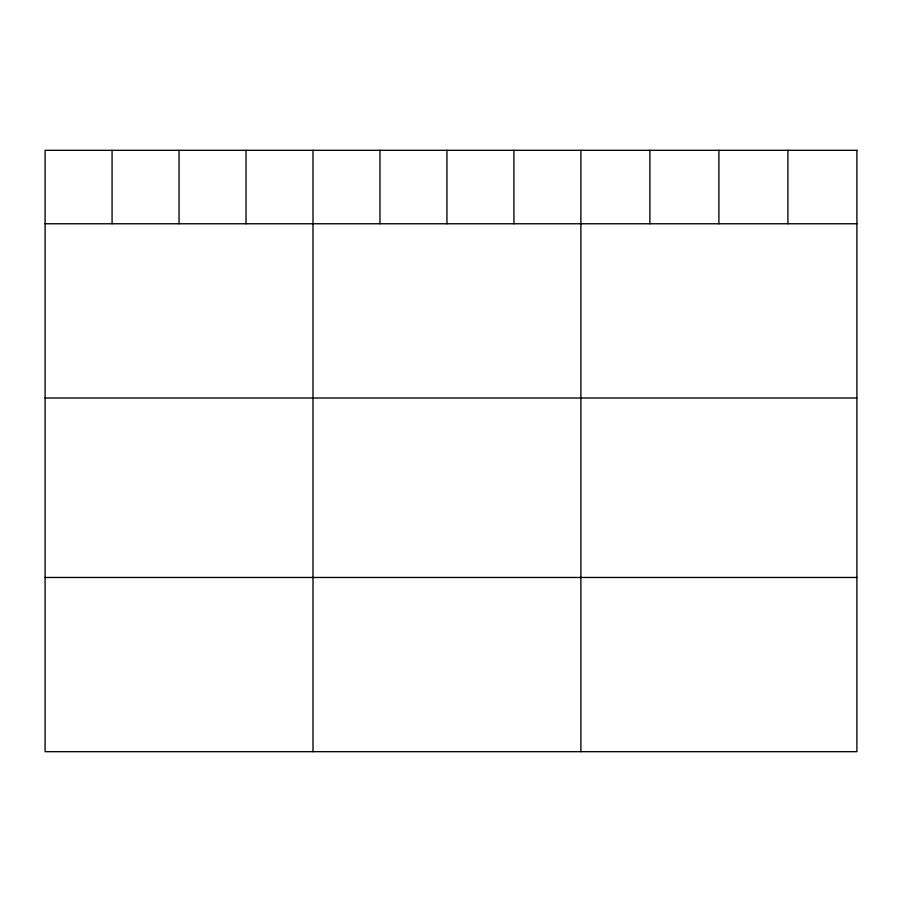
<?xml version="1.0" encoding="UTF-8"?>
<svg xmlns="http://www.w3.org/2000/svg" width="902" height="902" viewBox="0 0 902 902"><rect width="100%" height="100%" fill="white"/><g stroke="black" fill="none" stroke-linecap="round" stroke-linejoin="round"><path stroke-width="1.35" d="M45.1 223.764L856.9 223.764M45.1 397.985L856.9 397.985M45.1 577.472L856.9 577.472M787.897 150.318L787.897 223.764M718.894 150.318L718.894 223.764M649.891 150.318L649.891 223.764M580.888 150.318L580.888 751.682M513.914 150.318L513.914 223.764M446.941 150.318L446.941 223.764M379.967 150.318L379.967 223.764M312.994 150.318L312.994 751.682M246.02 150.318L246.02 223.764M179.047 150.318L179.047 223.764M112.073 150.318L112.073 223.764M856.9 150.318L45.1 150.318L45.1 751.682L856.9 751.682L856.9 150.318"/></g></svg>
